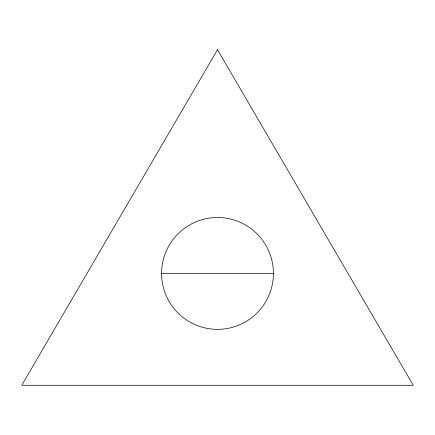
<?xml version="1.0" encoding="UTF-8"?>
<svg xmlns="http://www.w3.org/2000/svg" width="435" height="435" viewBox="0 0 435 435"><rect width="100%" height="100%" fill="white"/><g stroke="black" fill="none" stroke-linecap="round" stroke-linejoin="round"><path stroke-width="0.65" d="M161.57 273.43L273.425 273.43A55.93 55.93 0 0 1 189.535 321.862A55.93 55.93 0 0 1 189.535 224.993A55.93 55.93 0 0 1 273.425 273.43M217.5 49.715L21.75 385.285L413.25 385.285L217.5 49.715"/></g></svg>
